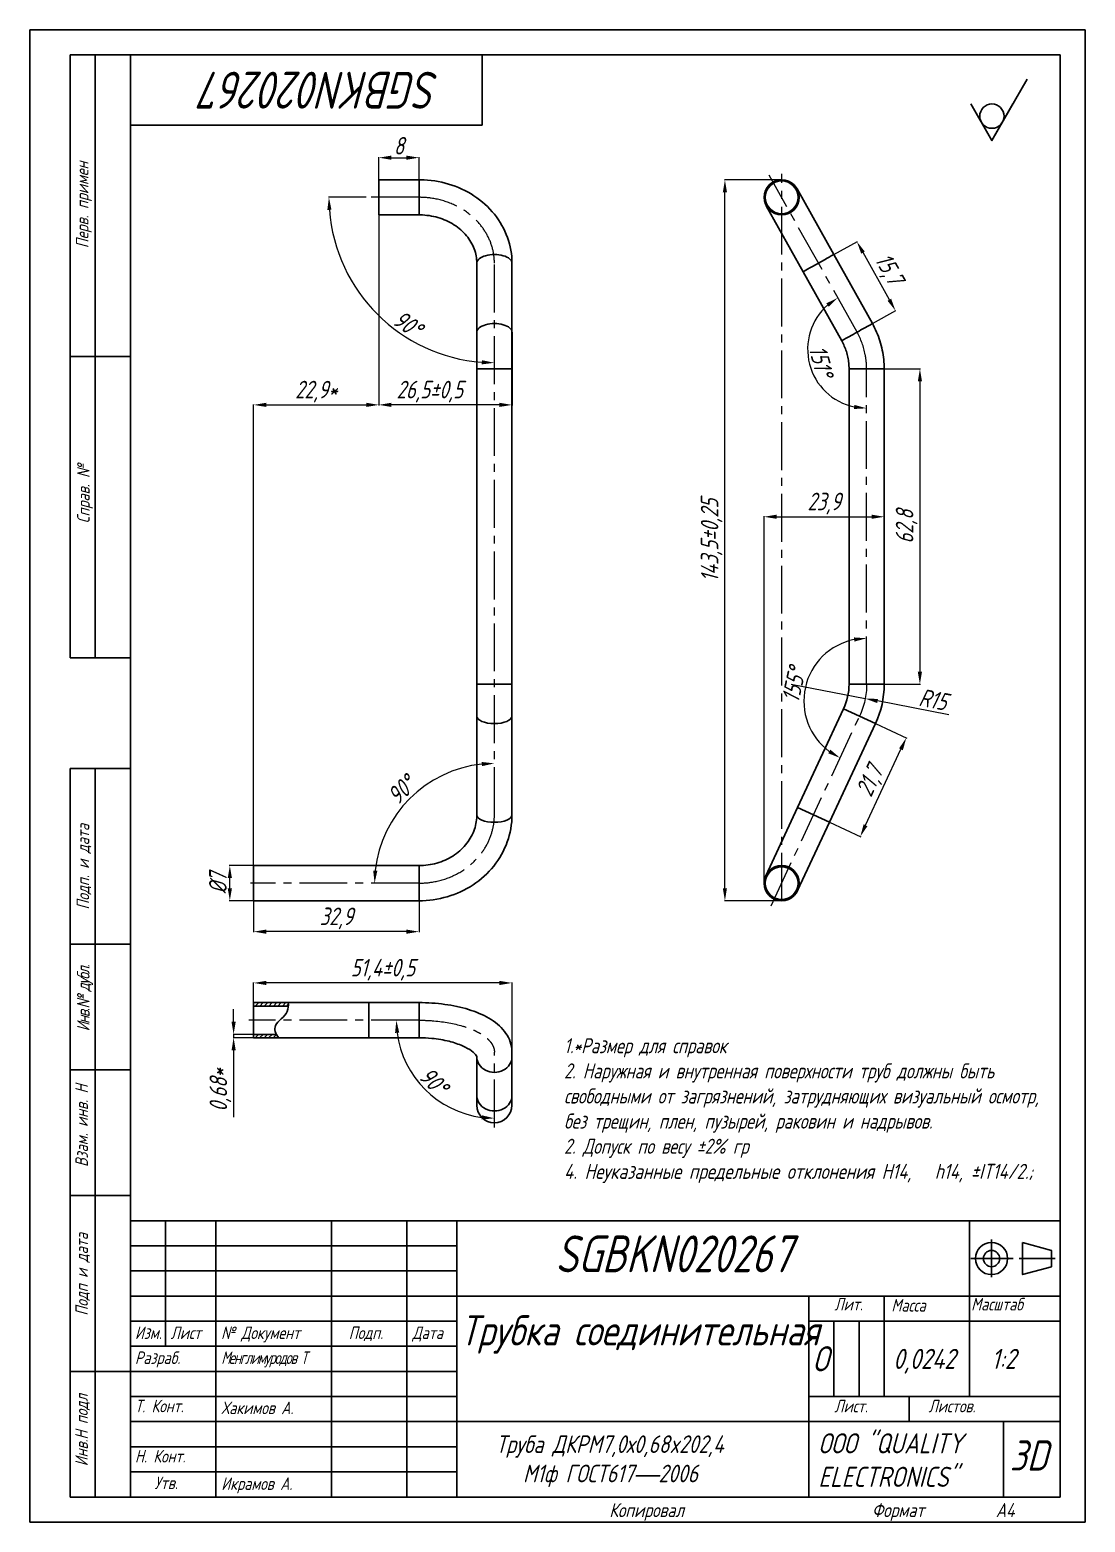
# Model space of a CAD drawing. Header units: millimetres. Extents: x 937859 to 970574, y 987894 to 996517.
# Drawn here: x 966679.4 to 966889.4, y 992335.5 to 992632.5 of the extents above; entities that cross this region are included whole.
import ezdxf

# ---------------------------------------------------------------- set-up
doc = ezdxf.new("R2010")
doc.units = ezdxf.units.MM
doc.header["$LTSCALE"] = 0.5
doc.linetypes.add('CENTER', pattern=[0.6, 0.375, -0.075, 0.075, -0.075])
doc.linetypes.add('CENTER2', pattern=[28.575, 19.05, -3.175, 3.175, -3.175])
for name, color, linetype, lineweight in [('0.25-STAMP', 7, 'Continuous', 25), ('0.3-STAMP', 7, 'Continuous', 30), ('MD_Visible', 7, 'Continuous', 25), ('MD_Visible Narrow', 7, 'Continuous', 25)]:
    doc.layers.add(name, color=color, linetype=linetype, lineweight=lineweight)
doc.layers.add('DIMENSION', color=1, linetype='Continuous')
doc.styles.add('A2', font='GOST_A.TTF', dxfattribs={"width": 0.955, "oblique": 15, "height": 12})
doc.styles.add('SSBKN010703MD', font='GOST_A.TTF', dxfattribs={"width": 0.955, "oblique": 15, "height": 12})
doc.styles.get("Standard").update_dxf_attribs({"font": 'GOST_A.TTF', "oblique": 15})
doc.dimstyles.new('A4x1', dxfattribs={"dimtxt": 3.5, "dimasz": 2.5, "dimexe": 0.1, "dimexo": 0, "dimtad": 1, "dimtxsty": 'SSBKN010703MD', "dimcen": 2.5, "dimadec": 0, "dimazin": 0, "dimtfac": 1, "dimtmove": 0, "dimatfit": 3, "dimfxl": 1, "dimlwd": 9, "dimlwe": 9, "dimarcsym": 0})

# ---------------------------------------------------------------- blocks, each defined once
blk = doc.blocks.new('*D256')
at = {"color": 0, "lineweight": 9, "transparency": 16777216}
for p, q in [((966748.81, 992599.17), (966748.81, 992607.16)), ((966751.31, 992607.06), (966754.31, 992607.06)), ((966756.81, 992599.17), (966756.81, 992607.16))]:
    blk.add_line(p, q, dxfattribs=at)
at = {"color": 0, "transparency": 16777216}
for points in [[(966751.31, 992607.47), (966751.31, 992606.64), (966748.81, 992607.06)], [(966754.31, 992607.47), (966754.31, 992606.64), (966756.81, 992607.06)]]:
    blk.add_solid(points, dxfattribs=at)
at = {"layer": 'Defpoints', "color": 0, "transparency": 16777216}
for p in [(966756.81, 992607.06), (966748.81, 992599.17), (966756.81, 992599.17)]:
    blk.add_point(p, dxfattribs=at)
at = {"color": 0, "transparency": 16777216, "insert": (966752.81, 992609.43), "char_height": 3.5, "attachment_point": 5, "style": 'SSBKN010703MD'}
blk.add_mtext('8', dxfattribs=at)
blk = doc.blocks.new('*D257')
at = {"color": 0, "lineweight": 9, "transparency": 16777216}
for p, q in [((966748.81, 992595.67), (966748.81, 992557.76)), ((966775.31, 992572.33), (966775.31, 992557.76)), ((966772.81, 992557.86), (966751.31, 992557.86))]:
    blk.add_line(p, q, dxfattribs=at)
at = {"color": 0, "transparency": 16777216}
for points in [[(966751.31, 992558.28), (966751.31, 992557.45), (966748.81, 992557.86)], [(966772.81, 992558.28), (966772.81, 992557.45), (966775.31, 992557.86)]]:
    blk.add_solid(points, dxfattribs=at)
at = {"layer": 'Defpoints', "color": 0, "transparency": 16777216}
for p in [(966748.81, 992595.67), (966775.31, 992572.33), (966748.81, 992557.86)]:
    blk.add_point(p, dxfattribs=at)
at = {"color": 0, "transparency": 16777216, "insert": (966758.95, 992560.5), "char_height": 3.5, "attachment_point": 5, "style": 'SSBKN010703MD'}
blk.add_mtext('26,5%%P0,5', dxfattribs=at)
blk = doc.blocks.new('*D258')
at = {"color": 0, "lineweight": 9, "transparency": 16777216}
for p, q in [((966839.35, 992587.78), (966844.03, 992590.4)), ((966850.4, 992578.79), (966845.16, 992588.17)), ((966847.03, 992574.04), (966851.71, 992576.66))]:
    blk.add_line(p, q, dxfattribs=at)
at = {"color": 0, "transparency": 16777216}
for points in [[(966845.52, 992588.37), (966844.79, 992587.97), (966843.94, 992590.35)], [(966850.76, 992578.99), (966850.04, 992578.59), (966851.62, 992576.61)]]:
    blk.add_solid(points, dxfattribs=at)
at = {"layer": 'Defpoints', "color": 0, "transparency": 16777216}
for p in [(966843.94, 992590.35), (966839.35, 992587.78), (966847.03, 992574.04)]:
    blk.add_point(p, dxfattribs=at)
at = {"color": 0, "transparency": 16777216, "insert": (966850.08, 992584.77), "char_height": 3.5, "attachment_point": 5, "rotation": 299.1998, "style": 'SSBKN010703MD'}
blk.add_mtext('15,7', dxfattribs=at)
blk = doc.blocks.new('*D259')
at = {"color": 0, "lineweight": 9, "transparency": 16777216}
for p, q in [((966849.38, 992565.02), (966856.58, 992565.02)), ((966856.48, 992562.52), (966856.48, 992504.75)), ((966849.38, 992502.25), (966856.58, 992502.25))]:
    blk.add_line(p, q, dxfattribs=at)
at = {"color": 0, "transparency": 16777216}
for points in [[(966856.06, 992562.52), (966856.9, 992562.52), (966856.48, 992565.02)], [(966856.06, 992504.75), (966856.9, 992504.75), (966856.48, 992502.25)]]:
    blk.add_solid(points, dxfattribs=at)
at = {"layer": 'Defpoints', "color": 0, "transparency": 16777216}
for p in [(966849.38, 992565.02), (966849.38, 992502.25), (966856.48, 992502.25)]:
    blk.add_point(p, dxfattribs=at)
at = {"color": 0, "transparency": 16777216, "insert": (966853.84, 992533.63), "char_height": 3.5, "attachment_point": 5, "rotation": 90, "style": 'SSBKN010703MD'}
blk.add_mtext('62,8', dxfattribs=at)
blk = doc.blocks.new('*D260')
at = {"color": 0, "lineweight": 9, "transparency": 16777216}
for p, q in [((966847.64, 992494.43), (966853.86, 992491.53)), ((966845.66, 992474.2), (966852.71, 992489.31)), ((966838.48, 992474.79), (966844.7, 992471.89))]:
    blk.add_line(p, q, dxfattribs=at)
at = {"color": 0, "transparency": 16777216}
for points in [[(966852.33, 992489.49), (966853.09, 992489.13), (966853.77, 992491.58)], [(966845.28, 992474.37), (966846.04, 992474.02), (966844.61, 992471.93)]]:
    blk.add_solid(points, dxfattribs=at)
at = {"layer": 'Defpoints', "color": 0, "transparency": 16777216}
for p in [(966847.64, 992494.43), (966853.77, 992491.58), (966838.48, 992474.79)]:
    blk.add_point(p, dxfattribs=at)
at = {"color": 0, "transparency": 16777216, "insert": (966846.79, 992482.87), "char_height": 3.5, "attachment_point": 5, "rotation": 65, "style": 'SSBKN010703MD'}
blk.add_mtext('21,7', dxfattribs=at)
blk = doc.blocks.new('*D261')
at = {"color": 0, "lineweight": 9, "ltscale": 0.5, "transparency": 16777216}
for p, q in [((966723.9, 992459.17), (966723.9, 992452.92)), ((966756.81, 992459.17), (966756.81, 992452.92)), ((966754.31, 992453.02), (966726.4, 992453.02))]:
    blk.add_line(p, q, dxfattribs=at)
at = {"color": 0, "ltscale": 0.5, "transparency": 16777216}
for points in [[(966726.4, 992453.43), (966726.4, 992452.6), (966723.9, 992453.02)], [(966754.31, 992453.43), (966754.31, 992452.6), (966756.81, 992453.02)]]:
    blk.add_solid(points, dxfattribs=at)
at = {"layer": 'Defpoints', "color": 0, "ltscale": 0.5, "transparency": 16777216}
for p in [(966723.9, 992459.17), (966756.81, 992459.17), (966723.9, 992453.02)]:
    blk.add_point(p, dxfattribs=at)
at = {"color": 0, "ltscale": 0.5, "transparency": 16777216, "insert": (966740.36, 992455.66), "char_height": 3.5, "attachment_point": 5, "style": 'SSBKN010703MD'}
blk.add_mtext('32,9', dxfattribs=at)
blk = doc.blocks.new('*D262')
at = {"color": 0, "lineweight": 9, "ltscale": 0.5, "transparency": 16777216}
blk.add_arc((966771.81, 992462.67), 23.83, 96.0125, 173.9875, dxfattribs=at)
at = {"color": 0, "ltscale": 0.5, "transparency": 16777216}
for points in [[(966769.29, 992486.79), (966769.33, 992485.96), (966771.81, 992486.51)], [(966748.52, 992465.15), (966747.69, 992465.19), (966747.97, 992462.67)]]:
    blk.add_solid(points, dxfattribs=at)
at = {"layer": 'Defpoints', "color": 0, "ltscale": 0.5, "transparency": 16777216}
for p in [(966771.81, 992586.08), (966771.81, 992476.27), (966751.17, 992474.59), (966723.3, 992462.67), (966756.81, 992462.67)]:
    blk.add_point(p, dxfattribs=at)
at = {"color": 0, "ltscale": 0.5, "transparency": 16777216, "insert": (966753.27, 992481.21), "char_height": 3.5, "attachment_point": 5, "rotation": 45, "style": 'SSBKN010703MD'}
blk.add_mtext('90°', dxfattribs=at)
blk = doc.blocks.new('*D263')
at = {"color": 0, "lineweight": 9, "ltscale": 0.5, "transparency": 16777216}
blk.add_line((966746.29, 992599.17), (966738.78, 992599.17), dxfattribs=at)
blk.add_arc((966771.81, 992599.17), 32.93, 184.3506, 265.6494, dxfattribs=at)
at = {"color": 0, "ltscale": 0.5, "transparency": 16777216}
for points in [[(966738.56, 992596.66), (966739.39, 992596.69), (966738.88, 992599.17)], [(966769.33, 992566.75), (966769.29, 992565.92), (966771.81, 992566.24)]]:
    blk.add_solid(points, dxfattribs=at)
at = {"layer": 'Defpoints', "color": 0, "ltscale": 0.5, "transparency": 16777216}
for p in [(966746.29, 992599.17), (966756.81, 992599.17), (966771.81, 992586.08), (966743.29, 992582.71), (966771.81, 992476.27)]:
    blk.add_point(p, dxfattribs=at)
at = {"color": 0, "ltscale": 0.5, "transparency": 16777216, "insert": (966754.52, 992573.98), "char_height": 3.5, "attachment_point": 5, "rotation": 325.5395, "style": 'SSBKN010703MD'}
blk.add_mtext('90°', dxfattribs=at)
blk = doc.blocks.new('*D264')
at = {"color": 0, "lineweight": 9, "ltscale": 0.5, "transparency": 16777216}
for p, q in [((966825.47, 992462.67), (966825.47, 992535.69)), ((966827.97, 992535.59), (966846.88, 992535.59)), ((966849.38, 992502.25), (966849.38, 992535.69))]:
    blk.add_line(p, q, dxfattribs=at)
at = {"color": 0, "ltscale": 0.5, "transparency": 16777216}
for points in [[(966827.97, 992536.01), (966827.97, 992535.18), (966825.47, 992535.59)], [(966846.88, 992536.01), (966846.88, 992535.18), (966849.38, 992535.59)]]:
    blk.add_solid(points, dxfattribs=at)
at = {"layer": 'Defpoints', "color": 0, "ltscale": 0.5, "transparency": 16777216}
for p in [(966849.38, 992535.59), (966849.38, 992502.25), (966825.47, 992462.67)]:
    blk.add_point(p, dxfattribs=at)
at = {"color": 0, "ltscale": 0.5, "transparency": 16777216, "insert": (966837.43, 992538.23), "char_height": 3.5, "attachment_point": 5, "style": 'SSBKN010703MD'}
blk.add_mtext('23,9', dxfattribs=at)
blk = doc.blocks.new('*D265')
at = {"color": 0, "lineweight": 9, "ltscale": 0.5, "transparency": 16777216}
blk.add_arc((966845.88, 992568.92), 11.74, 131.4241, 257.7757, dxfattribs=at)
at = {"color": 0, "ltscale": 0.5, "transparency": 16777216}
for points in [[(966837.87, 992578.07), (966838.35, 992577.39), (966840.15, 992579.17)], [(966843.44, 992557.86), (966843.35, 992557.04), (966845.88, 992557.18)]]:
    blk.add_solid(points, dxfattribs=at)
at = {"layer": 'Defpoints', "color": 0, "ltscale": 0.5, "transparency": 16777216}
for p in [(966826.5, 992603.61), (966834.34, 992571.07), (966843.97, 992572.33), (966845.88, 992565.02), (966845.88, 992502.25)]:
    blk.add_point(p, dxfattribs=at)
at = {"color": 0, "ltscale": 0.5, "transparency": 16777216, "insert": (966836.82, 992566.56), "char_height": 3.5, "attachment_point": 5, "rotation": 284.5999, "style": 'SSBKN010703MD'}
blk.add_mtext('151°', dxfattribs=at)
blk = doc.blocks.new('*D266')
at = {"color": 0, "lineweight": 9, "ltscale": 0.5, "transparency": 16777216}
blk.add_arc((966845.88, 992498.92), 12.49, 101.4864, 233.5136, dxfattribs=at)
at = {"color": 0, "ltscale": 0.5, "transparency": 16777216}
for points in [[(966843.35, 992511.58), (966843.43, 992510.75), (966845.88, 992511.41)], [(966838.66, 992489.24), (966838.24, 992488.52), (966840.6, 992487.6)]]:
    blk.add_solid(points, dxfattribs=at)
at = {"layer": 'Defpoints', "color": 0, "ltscale": 0.5, "transparency": 16777216}
for p in [(966845.88, 992565.02), (966836.08, 992506.67), (966845.88, 992502.25), (966844.47, 992495.91), (966826.86, 992458.13)]:
    blk.add_point(p, dxfattribs=at)
at = {"color": 0, "ltscale": 0.5, "transparency": 16777216, "insert": (966831.36, 992502.14), "char_height": 3.5, "attachment_point": 5, "rotation": 77.5, "style": 'SSBKN010703MD'}
blk.add_mtext('155°', dxfattribs=at)
blk = doc.blocks.new('*D267')
at = {"color": 0, "lineweight": 9, "ltscale": 0.5, "transparency": 16777216}
blk.add_arc((966771.81, 992435.4), 19.51, 187.3462, 262.6537, dxfattribs=at)
at = {"color": 0, "ltscale": 0.5, "transparency": 16777216}
for points in [[(966752.04, 992432.87), (966752.87, 992432.93), (966752.3, 992435.4)], [(966769.34, 992416.46), (966769.29, 992415.63), (966771.81, 992415.88)]]:
    blk.add_solid(points, dxfattribs=at)
at = {"layer": 'Defpoints', "color": 0, "ltscale": 0.5, "transparency": 16777216}
for p in [(966722.95, 992435.4), (966756.81, 992435.4), (966771.81, 992429.06), (966754.91, 992425.64), (966771.81, 992414.08)]:
    blk.add_point(p, dxfattribs=at)
at = {"color": 0, "ltscale": 0.5, "transparency": 16777216, "insert": (966759.69, 992423.28), "char_height": 3.5, "attachment_point": 5, "rotation": 315, "style": 'SSBKN010703MD'}
blk.add_mtext('90°', dxfattribs=at)
blk = doc.blocks.new('*D268')
at = {"color": 0, "lineweight": 9, "ltscale": 0.5, "transparency": 16777216}
for p, q in [((966748.81, 992599.17), (966748.81, 992557.76)), ((966723.9, 992466.17), (966723.9, 992557.96)), ((966726.4, 992557.86), (966746.31, 992557.86))]:
    blk.add_line(p, q, dxfattribs=at)
at = {"color": 0, "ltscale": 0.5, "transparency": 16777216}
for points in [[(966726.4, 992558.28), (966726.4, 992557.45), (966723.9, 992557.86)], [(966746.31, 992558.28), (966746.31, 992557.45), (966748.81, 992557.86)]]:
    blk.add_solid(points, dxfattribs=at)
at = {"layer": 'Defpoints', "color": 0, "ltscale": 0.5, "transparency": 16777216}
for p in [(966748.81, 992599.17), (966748.81, 992557.86), (966723.9, 992466.17)]:
    blk.add_point(p, dxfattribs=at)
at = {"color": 0, "ltscale": 0.5, "transparency": 16777216, "insert": (966736.36, 992560.5), "char_height": 3.5, "attachment_point": 5, "style": 'SSBKN010703MD'}
blk.add_mtext('22,9*', dxfattribs=at)
blk = doc.blocks.new('*D269')
at = {"color": 0, "lineweight": 9, "ltscale": 0.5, "transparency": 16777216}
for p, q in [((966723.9, 992438.9), (966723.9, 992442.92)), ((966772.81, 992442.82), (966726.4, 992442.82)), ((966775.31, 992424.24), (966775.31, 992442.92))]:
    blk.add_line(p, q, dxfattribs=at)
at = {"color": 0, "ltscale": 0.5, "transparency": 16777216}
for points in [[(966726.4, 992443.23), (966726.4, 992442.4), (966723.9, 992442.82)], [(966772.81, 992443.23), (966772.81, 992442.4), (966775.31, 992442.82)]]:
    blk.add_solid(points, dxfattribs=at)
at = {"layer": 'Defpoints', "color": 0, "ltscale": 0.5, "transparency": 16777216}
for p in [(966723.9, 992442.82), (966723.9, 992438.9), (966775.31, 992424.24)]:
    blk.add_point(p, dxfattribs=at)
at = {"color": 0, "ltscale": 0.5, "transparency": 16777216, "insert": (966749.61, 992445.45), "char_height": 3.5, "attachment_point": 5, "style": 'SSBKN010703MD'}
blk.add_mtext('51,4%%P0,5', dxfattribs=at)
blk = doc.blocks.new('*D270')
at = {"color": 0, "lineweight": 9, "ltscale": 0.5, "transparency": 16777216}
for p, q in [((966830.88, 992502.25), (966845.61, 992499.4)), ((966862.21, 992496.19), (966848.06, 992498.93))]:
    blk.add_line(p, q, dxfattribs=at)
at = {"color": 0, "ltscale": 0.5, "transparency": 16777216}
blk.add_solid([(966848.14, 992499.34), (966847.98, 992498.52), (966845.61, 992499.4)], dxfattribs=at)
at = {"layer": 'Defpoints', "color": 0, "ltscale": 0.5, "transparency": 16777216}
for p in [(966830.88, 992502.25), (966845.61, 992499.4)]:
    blk.add_point(p, dxfattribs=at)
at = {"color": 0, "ltscale": 0.5, "transparency": 16777216, "insert": (966859.12, 992499.21), "char_height": 3.5, "attachment_point": 5, "rotation": 349.0606, "style": 'SSBKN010703MD'}
blk.add_mtext('R15', dxfattribs=at)
blk = doc.blocks.new('*D271')
at = {"color": 0, "lineweight": 9, "ltscale": 0.5, "transparency": 16777216}
for p, q in [((966828.97, 992602.67), (966817.58, 992602.67)), ((966817.68, 992461.67), (966817.68, 992600.17)), ((966828.97, 992459.17), (966817.58, 992459.17))]:
    blk.add_line(p, q, dxfattribs=at)
at = {"color": 0, "ltscale": 0.5, "transparency": 16777216}
for points in [[(966817.26, 992600.17), (966818.09, 992600.17), (966817.68, 992602.67)], [(966817.26, 992461.67), (966818.09, 992461.67), (966817.68, 992459.17)]]:
    blk.add_solid(points, dxfattribs=at)
at = {"layer": 'Defpoints', "color": 0, "ltscale": 0.5, "transparency": 16777216}
for p in [(966817.68, 992602.67), (966828.97, 992602.67), (966828.97, 992459.17)]:
    blk.add_point(p, dxfattribs=at)
at = {"color": 0, "ltscale": 0.5, "transparency": 16777216, "insert": (966815.04, 992530.92), "char_height": 3.5, "width": 11.0627, "attachment_point": 5, "rotation": 90, "style": 'SSBKN010703MD'}
blk.add_mtext('143,5%%P0,25', dxfattribs=at)
blk = doc.blocks.new('*D272')
at = {"color": 0, "lineweight": 9, "ltscale": 0.5, "transparency": 16777216}
for p, q in [((966719.91, 992435.08), (966719.91, 992437.58)), ((966723.9, 992432.58), (966719.81, 992432.58)), ((966723.9, 992431.9), (966719.81, 992431.9)), ((966719.91, 992432.58), (966719.91, 992431.9)), ((966719.91, 992429.4), (966719.91, 992416.1))]:
    blk.add_line(p, q, dxfattribs=at)
at = {"color": 0, "ltscale": 0.5, "transparency": 16777216}
for points in [[(966719.5, 992435.08), (966720.33, 992435.08), (966719.91, 992432.58)], [(966719.5, 992429.4), (966720.33, 992429.4), (966719.91, 992431.9)]]:
    blk.add_solid(points, dxfattribs=at)
at = {"layer": 'Defpoints', "color": 0, "ltscale": 0.5, "transparency": 16777216}
for p in [(966719.91, 992431.9), (966723.9, 992432.58), (966723.9, 992431.9)]:
    blk.add_point(p, dxfattribs=at)
at = {"color": 0, "ltscale": 0.5, "transparency": 16777216, "insert": (966717.28, 992421.5), "char_height": 3.5, "attachment_point": 5, "rotation": 90, "style": 'SSBKN010703MD'}
blk.add_mtext('0,68*', dxfattribs=at)
blk = doc.blocks.new('*D273')
at = {"color": 0, "lineweight": 9, "ltscale": 0.5, "transparency": 16777216}
for p, q in [((966723.9, 992466.17), (966719.06, 992466.17)), ((966719.16, 992461.67), (966719.16, 992463.67)), ((966723.9, 992459.17), (966719.06, 992459.17))]:
    blk.add_line(p, q, dxfattribs=at)
at = {"color": 0, "ltscale": 0.5, "transparency": 16777216}
for points in [[(966718.74, 992463.67), (966719.58, 992463.67), (966719.16, 992466.17)], [(966718.74, 992461.67), (966719.58, 992461.67), (966719.16, 992459.17)]]:
    blk.add_solid(points, dxfattribs=at)
at = {"layer": 'Defpoints', "color": 0, "ltscale": 0.5, "transparency": 16777216}
for p in [(966719.16, 992466.17), (966723.9, 992466.17), (966723.9, 992459.17)]:
    blk.add_point(p, dxfattribs=at)
at = {"color": 0, "ltscale": 0.5, "transparency": 16777216, "insert": (966716.79, 992462.67), "char_height": 3.5, "attachment_point": 5, "rotation": 90, "style": 'SSBKN010703MD'}
blk.add_mtext('%%C7', dxfattribs=at)

msp = doc.modelspace()

# ---------------------------------------------------------------- hatches: boundary and pattern name
at = {"lineweight": 9, "ltscale": 0.5}
h = msp.add_hatch(dxfattribs=at)
h.set_pattern_fill('ANSI31', color=256, scale=0.2)
h.set_pattern_definition([(45, (964999.8074, 990456.96085), (-0.4490128, 0.4490128), [])])
edge = h.paths.add_edge_path()
edge.add_line((966723.902, 992438.896), (966723.902, 992438.216))
edge.add_line((966723.902, 992438.216), (966730.805, 992438.216))
edge.add_spline(control_points=[(966730.805, 992438.216), (966730.809, 992438.438), (966730.793, 992438.665), (966730.766, 992438.896)], knot_values=[1.0009145, 1.0009145, 1.0009145, 1.0009145, 1.6698624, 1.6698624, 1.6698624, 1.6698624], degree=3, periodic=0)
edge.add_line((966730.766, 992438.896), (966723.902, 992438.896))
edge = h.paths.add_edge_path()
edge.add_spline(control_points=[(966728.909, 992431.896), (966728.728, 992432.125), (966728.572, 992432.352), (966728.447, 992432.576)], knot_values=[8.6751604, 8.6751604, 8.6751604, 8.6751604, 9.4883827, 9.4883827, 9.4883827, 9.4883827], degree=3, periodic=0)
edge.add_line((966728.447, 992432.576), (966723.902, 992432.576))
edge.add_line((966723.902, 992432.576), (966723.902, 992431.896))
edge.add_line((966723.902, 992431.896), (966728.909, 992431.896))

# ---------------------------------------------------------------- linework, layer by layer
at = {"color": 0}
msp.add_line((966870.805, 992610.477), (966877.847, 992622.674), dxfattribs=at)
at = {"linetype": 'CENTER2', "lineweight": 9}
msp.add_line((966828.973, 992459.171), (966828.973, 992603.832), dxfattribs=at)
for p, q in [((966866.364, 992380.5), (966866.364, 992395.5)), ((966873.109, 992355.5), (966873.109, 992340.5))]:
    msp.add_line(p, q)
at = {"lineweight": 25}
for p, q in [((966870.736, 992391.772), (966870.736, 992384.228)), ((966866.642, 992387.963), (966875.017, 992387.963)), ((966876.254, 992387.963), (966883.393, 992387.963))]:
    msp.add_line(p, q, dxfattribs=at)
at = {"color": 0}
msp.add_lwpolyline([(966866.607, 992617.747), (966870.805, 992610.477), (966875.002, 992617.747)], dxfattribs=at)
at = {"lineweight": 25}
msp.add_lwpolyline([(966876.906, 992391.158), (966882.644, 992389.58), (966882.644, 992387.963), (966882.644, 992386.345), (966876.906, 992384.767), (966876.906, 992387.963)], close=True, dxfattribs=at)
at = {"color": 0}
msp.add_circle((966870.805, 992615.323), 2.423, dxfattribs=at)
at = {"lineweight": 25}
for radius in [3.196, 1.618]:
    msp.add_circle((966870.736, 992387.963), radius, dxfattribs=at)
at = {"lineweight": 30, "ltscale": 0.5}
msp.add_open_spline([(966730.766, 992438.896), (966730.838, 992438.279), (966730.811, 992436.466), (966727.499, 992434.565), (966728.236, 992432.749), (966728.909, 992431.896)], degree=3, knots=[1.0009145, 1.0009145, 1.0009145, 1.0009145, 2.7917911, 6.4611758, 9.4883827, 9.4883827, 9.4883827, 9.4883827], dxfattribs=at)
at = {"layer": '0.25-STAMP', "color": 0}
for p, q in [((966699.364, 992390.5), (966764.364, 992390.5)), ((966699.364, 992385.5), (966764.364, 992385.5)), ((966699.364, 992380.5), (966764.364, 992380.5)), ((966839.364, 992360.5), (966839.364, 992375.5)), ((966844.364, 992360.5), (966844.364, 992375.5)), ((966699.364, 992365.5), (966764.364, 992365.5)), ((966699.364, 992360.5), (966764.364, 992360.5)), ((966699.364, 992355.5), (966764.364, 992355.5)), ((966699.364, 992350.5), (966764.364, 992350.5)), ((966699.364, 992345.5), (966764.364, 992345.5))]:
    msp.add_line(p, q, dxfattribs=at)
at = {"layer": '0.25-STAMP'}
msp.add_lwpolyline([(966679.364, 992335.5), (966889.364, 992335.5), (966889.364, 992632.5), (966679.364, 992632.5), (966679.364, 992335.5)], dxfattribs=at)
at = {"layer": '0.3-STAMP', "color": 0}
for p, q in [((966687.364, 992507.5), (966687.364, 992627.5)), ((966687.364, 992627.5), (966699.364, 992627.5)), ((966692.364, 992507.5), (966692.364, 992627.5)), ((966699.364, 992627.5), (966699.364, 992507.5)), ((966687.364, 992567.5), (966699.364, 992567.5)), ((966687.364, 992507.5), (966699.364, 992507.5)), ((966687.364, 992340.5), (966687.364, 992485.5)), ((966699.364, 992485.5), (966687.364, 992485.5)), ((966692.364, 992340.5), (966692.364, 992485.5)), ((966699.364, 992485.5), (966699.364, 992340.5)), ((966699.364, 992450.5), (966687.364, 992450.5)), ((966699.364, 992425.5), (966687.364, 992425.5)), ((966699.364, 992400.5), (966687.364, 992400.5)), ((966699.364, 992395.5), (966884.364, 992395.5)), ((966699.364, 992340.5), (966699.364, 992395.5)), ((966706.364, 992370.5), (966706.364, 992395.5)), ((966716.364, 992340.5), (966716.364, 992395.5)), ((966739.364, 992340.5), (966739.364, 992395.5)), ((966754.364, 992340.5), (966754.364, 992395.5)), ((966764.364, 992340.5), (966764.364, 992395.5)), ((966884.364, 992340.5), (966884.364, 992395.5)), ((966764.364, 992380.5), (966884.364, 992380.5)), ((966834.364, 992340.5), (966834.364, 992380.5)), ((966849.364, 992360.5), (966849.364, 992380.5)), ((966866.364, 992360.5), (966866.364, 992380.5)), ((966699.364, 992375.5), (966764.364, 992375.5)), ((966834.364, 992375.5), (966884.364, 992375.5)), ((966699.364, 992370.5), (966764.364, 992370.5)), ((966699.364, 992365.5), (966687.364, 992365.5)), ((966834.364, 992360.5), (966884.364, 992360.5)), ((966854.364, 992355.5), (966854.364, 992360.5)), ((966764.364, 992355.5), (966884.364, 992355.5)), ((966699.364, 992340.5), (966687.364, 992340.5)), ((966699.364, 992340.5), (966884.364, 992340.5))]:
    msp.add_line(p, q, dxfattribs=at)
at = {"layer": '0.3-STAMP'}
for p, q in [((966769.364, 992627.5), (966699.364, 992627.5)), ((966769.364, 992613.5), (966769.364, 992627.5)), ((966699.364, 992613.5), (966769.364, 992613.5))]:
    msp.add_line(p, q, dxfattribs=at)
msp.add_lwpolyline([(966699.364, 992340.5), (966884.364, 992340.5), (966884.364, 992627.5), (966699.364, 992627.5), (966699.364, 992340.5)], dxfattribs=at)
at = {"layer": 'MD_Visible', "extrusion": (0, 1, 0)}
for p, q in [((966748.809, 992602.671), (966748.809, 992595.671)), ((966756.809, 992602.671), (966748.809, 992602.671)), ((966839.346, 992587.785), (966832.028, 992600.879)), ((966756.809, 992595.671), (966748.809, 992595.671)), ((966825.918, 992597.464), (966833.236, 992584.37)), ((966768.309, 992572.334), (966768.309, 992586.077)), ((966775.309, 992572.334), (966775.309, 992586.077)), ((966847.027, 992574.042), (966839.346, 992587.785)), ((966840.917, 992570.627), (966833.236, 992584.37)), ((966768.309, 992502.249), (966768.309, 992565.016)), ((966775.309, 992502.249), (966775.309, 992565.016)), ((966842.378, 992502.249), (966842.378, 992565.016)), ((966849.378, 992502.249), (966849.378, 992565.016)), ((966768.309, 992502.249), (966768.309, 992495.91)), ((966775.309, 992495.91), (966775.309, 992502.249)), ((966832.14, 992477.745), (966841.301, 992497.389)), ((966768.309, 992476.266), (966768.309, 992495.91)), ((966775.309, 992476.266), (966775.309, 992495.91)), ((966838.485, 992474.787), (966847.645, 992494.431)), ((966832.14, 992477.745), (966825.801, 992464.15)), ((966832.145, 992461.192), (966838.485, 992474.787)), ((966723.902, 992459.171), (966723.902, 992466.171)), ((966756.809, 992466.171), (966723.902, 992466.171)), ((966756.809, 992459.171), (966723.902, 992459.171))]:
    msp.add_line(p, q, dxfattribs=at)
at = {"layer": 'MD_Visible', "linetype": 'CENTER2', "lineweight": 9, "extrusion": (0, 1, 0)}
for p, q in [((966843.972, 992572.334), (966826.495, 992603.605)), ((966756.809, 992599.171), (966746.292, 992599.171)), ((966771.809, 992476.266), (966771.809, 992586.077)), ((966845.878, 992502.249), (966845.878, 992565.016)), ((966826.856, 992458.131), (966844.473, 992495.91)), ((966756.809, 992462.671), (966723.3, 992462.671))]:
    msp.add_line(p, q, dxfattribs=at)
at = {"layer": 'MD_Visible'}
for p, q in [((966723.902, 992431.896), (966723.902, 992438.896)), ((966746.809, 992438.896), (966723.902, 992438.896)), ((966730.805, 992438.216), (966723.902, 992438.216)), ((966746.809, 992438.896), (966746.809, 992431.896)), ((966756.809, 992438.896), (966746.809, 992438.896)), ((966728.447, 992432.576), (966723.902, 992432.576)), ((966746.809, 992431.896), (966723.902, 992431.896)), ((966756.809, 992431.896), (966746.809, 992431.896)), ((966775.309, 992429.056), (966775.309, 992428.093)), ((966768.309, 992428.079), (966768.309, 992419.896)), ((966768.309, 992420.397), (966768.309, 992428.078)), ((966775.309, 992420.397), (966775.309, 992428.078)), ((966768.309, 992420.397), (966768.309, 992418.491)), ((966775.309, 992418.491), (966775.309, 992420.397))]:
    msp.add_line(p, q, dxfattribs=at)
at = {"layer": 'MD_Visible', "linetype": 'CENTER2', "lineweight": 9}
for p, q in [((966756.809, 992435.396), (966722.948, 992435.396)), ((966771.809, 992414.077), (966771.809, 992429.056))]:
    msp.add_line(p, q, dxfattribs=at)
at = {"layer": 'MD_Visible'}
for radius in [3.5, 3.26]:
    msp.add_circle((966828.973, 992599.171), radius, dxfattribs=at)
at = {"layer": 'MD_Visible', "extrusion": (3.01754e-16, -5.3868e-42, -1)}
for radius in [3.5, 3.26]:
    msp.add_circle((-966828.973, 992462.671), radius, dxfattribs=at)
at = {"layer": 'MD_Visible'}
for centre, radius, start, end in [((966830.878, 992502.249), 11.5, 335, 0), ((966771.809, 992418.491), 3.5, 179.99991, 359.99991)]:
    msp.add_arc(centre, radius, start, end, dxfattribs=at)
at = {"layer": 'MD_Visible', "linetype": 'CENTER2', "lineweight": 9, "extrusion": (3.01754e-16, -5.38568e-42, -1)}
msp.add_arc((-966830.878, 992502.249), 15, 180, 205, dxfattribs=at)
at = {"layer": 'MD_Visible', "extrusion": (3.01754e-16, -5.38568e-42, -1)}
msp.add_arc((-966830.878, 992502.249), 18.5, 180, 205, dxfattribs=at)
at = {"layer": 'MD_Visible', "extrusion": (1.22465e-16, 0, -1)}
msp.add_ellipse((966768.309, 992565.016), major_axis=(0, 15), ratio=0.0000016, start_param=-1.5707963, end_param=-1.0611637, dxfattribs=at)
at = {"layer": 'MD_Visible'}
msp.add_ellipse((966775.309, 992565.016), major_axis=(0, 15), ratio=0.0000016, start_param=1.0611632, end_param=1.5707963, dxfattribs=at)
for points, knots in [([(966775.309, 992586.077), (966775.309, 992587.81), (966775.004, 992589.541), (966773.82, 992592.837), (966772.934, 992594.399), (966770.676, 992597.209), (966769.294, 992598.451), (966766.198, 992600.484), (966764.484, 992601.275), (966760.884, 992602.354), (966758.998, 992602.642), (966757.008, 992602.671), (966756.908, 992602.671), (966756.809, 992602.671)], [6.2831845, 6.2831845, 6.2831845, 6.2831845, 6.5870144, 6.5870144, 6.8949407, 6.8949407, 7.2091001, 7.2091001, 7.5232595, 7.5232595, 7.8374189, 7.8374189, 7.8539816, 7.8539816, 7.8539816, 7.8539816]), ([(966768.309, 992586.077), (966768.309, 992587.029), (966768.138, 992587.981), (966767.451, 992589.825), (966766.935, 992590.717), (966765.573, 992592.353), (966764.727, 992593.096), (966762.795, 992594.321), (966761.714, 992594.808), (966759.434, 992595.469), (966758.238, 992595.649), (966756.961, 992595.671), (966756.885, 992595.671), (966756.809, 992595.671)], [6.2831845, 6.2831845, 6.2831845, 6.2831845, 6.597344, 6.597344, 6.9115034, 6.9115034, 7.2256628, 7.2256628, 7.5332327, 7.5332327, 7.8348747, 7.8348747, 7.8539816, 7.8539816, 7.8539816, 7.8539816]), ([(966849.378, 992565.016), (966849.378, 992565.645), (966849.346, 992566.274), (966849.218, 992567.524), (966849.122, 992568.146), (966848.868, 992569.377), (966848.709, 992569.986), (966848.331, 992571.185), (966848.111, 992571.775), (966847.612, 992572.929), (966847.334, 992573.493), (966847.027, 992574.042)], [4.71238898, 4.71238898, 4.71238898, 4.71238898, 4.81431555, 4.81431555, 4.91624211, 4.91624211, 5.01816868, 5.01816868, 5.12009525, 5.12009525, 5.22202182, 5.22202182, 5.22202182, 5.22202182]), ([(966842.378, 992565.016), (966842.378, 992565.407), (966842.358, 992565.798), (966842.279, 992566.575), (966842.219, 992566.962), (966842.061, 992567.727), (966841.962, 992568.106), (966841.727, 992568.851), (966841.59, 992569.218), (966841.28, 992569.935), (966841.107, 992570.286), (966840.917, 992570.627)], [4.71238898, 4.71238898, 4.71238898, 4.71238898, 4.81431555, 4.81431555, 4.91624211, 4.91624211, 5.01816868, 5.01816868, 5.12009525, 5.12009525, 5.22202182, 5.22202182, 5.22202182, 5.22202182]), ([(966756.809, 992459.171), (966758.712, 992459.171), (966760.614, 992459.444), (966764.251, 992460.515), (966765.984, 992461.313), (966769.117, 992463.376), (966770.516, 992464.641), (966772.833, 992467.531), (966773.75, 992469.157), (966774.983, 992472.595), (966775.303, 992474.406), (966775.309, 992476.234), (966775.309, 992476.25), (966775.309, 992476.266)], [4.712389, 4.712389, 4.712389, 4.712389, 5.0265482, 5.0265482, 5.3407075, 5.3407075, 5.6548668, 5.6548668, 5.969026, 5.969026, 6.2804137, 6.2804137, 6.2831853, 6.2831853, 6.2831853, 6.2831853]), ([(966756.809, 992466.171), (966758.007, 992466.171), (966759.205, 992466.338), (966761.482, 992466.985), (966762.56, 992467.467), (966764.502, 992468.696), (966765.362, 992469.446), (966766.775, 992471.13), (966767.326, 992472.063), (966768.079, 992474.014), (966768.281, 992475.031), (966768.308, 992476.122), (966768.309, 992476.194), (966768.309, 992476.266)], [4.712389, 4.712389, 4.712389, 4.712389, 5.0163051, 5.0163051, 5.3217696, 5.3217696, 5.632646, 5.632646, 5.9468052, 5.9468052, 6.2609645, 6.2609645, 6.2831853, 6.2831853, 6.2831853, 6.2831853]), ([(966756.809, 992438.896), (966758.534, 992438.896), (966760.26, 992438.781), (966763.58, 992438.325), (966765.175, 992437.985), (966768.13, 992437.077), (966769.491, 992436.514), (966771.917, 992435.103), (966772.996, 992434.258), (966774.584, 992432.193), (966775.142, 992430.998), (966775.298, 992429.479), (966775.309, 992429.268), (966775.309, 992429.056)], [4.7123899, 4.7123899, 4.7123899, 4.7123899, 5.0265482, 5.0265482, 5.3407075, 5.3407075, 5.6548668, 5.6548668, 5.969026, 5.969026, 6.2398151, 6.2398151, 6.2831853, 6.2831853, 6.2831853, 6.2831853]), ([(966768.309, 992428.078), (966768.309, 992428.093), (966768.328, 992428.149), (966768.019, 992428.613), (966767.726, 992428.941), (966766.804, 992429.622), (966766.209, 992429.969), (966764.717, 992430.632), (966763.803, 992430.944), (966761.729, 992431.463), (966760.557, 992431.662), (966758.511, 992431.856), (966757.66, 992431.896), (966756.809, 992431.896)], [6.2831845, 6.2831845, 6.2831845, 6.2831845, 6.597344, 6.597344, 6.8667323, 6.8667323, 7.1152831, 7.1152831, 7.3808528, 7.3808528, 7.6619279, 7.6619279, 7.8539816, 7.8539816, 7.8539816, 7.8539816])]:
    msp.add_open_spline(points, degree=3, knots=knots, dxfattribs=at)
at = {"layer": 'MD_Visible', "linetype": 'CENTER2', "lineweight": 9}
for points, knots in [([(966771.809, 992586.077), (966771.809, 992586.908), (966771.716, 992587.744), (966771.325, 992589.515), (966770.995, 992590.44), (966770.105, 992592.214), (966769.548, 992593.058), (966768.236, 992594.614), (966767.478, 992595.331), (966765.598, 992596.757), (966764.428, 992597.42), (966761.924, 992598.445), (966760.592, 992598.805), (966758.428, 992599.114), (966757.618, 992599.171), (966756.809, 992599.171)], [6.2831845, 6.2831845, 6.2831845, 6.2831845, 6.4741731, 6.4741731, 6.6957962, 6.6957962, 6.9174193, 6.9174193, 7.1390424, 7.1390424, 7.4155316, 7.4155316, 7.6920209, 7.6920209, 7.8539816, 7.8539816, 7.8539816, 7.8539816]), ([(966845.878, 992565.016), (966845.878, 992565.966), (966845.788, 992566.916), (966845.307, 992569.418), (966844.752, 992570.939), (966843.972, 992572.334)], [4.71238898, 4.71238898, 4.71238898, 4.71238898, 4.90229513, 4.90229513, 5.22202182, 5.22202182, 5.22202182, 5.22202182]), ([(966756.809, 992462.671), (966757.775, 992462.671), (966758.743, 992462.757), (966761.038, 992463.164), (966762.345, 992463.57), (966764.793, 992464.691), (966765.929, 992465.402), (966767.734, 992466.901), (966768.449, 992467.637), (966769.686, 992469.227), (966770.212, 992470.086), (966771.038, 992471.861), (966771.343, 992472.773), (966771.689, 992474.414), (966771.777, 992475.132), (966771.806, 992475.988), (966771.809, 992476.127), (966771.809, 992476.266)], [4.712389, 4.712389, 4.712389, 4.712389, 4.9058237, 4.9058237, 5.1799334, 5.1799334, 5.4540431, 5.4540431, 5.6690724, 5.6690724, 5.8841017, 5.8841017, 6.093906, 6.093906, 6.2524686, 6.2524686, 6.2831853, 6.2831853, 6.2831853, 6.2831853]), ([(966756.809, 992435.396), (966757.808, 992435.396), (966758.807, 992435.353), (966761.824, 992435.095), (966763.772, 992434.74), (966766.151, 992434.029), (966766.793, 992433.801), (966767.79, 992433.382), (966768.175, 992433.201), (966768.926, 992432.802), (966769.295, 992432.58), (966769.898, 992432.164), (966770.145, 992431.971), (966770.616, 992431.55), (966770.833, 992431.321), (966771.094, 992430.991), (966771.152, 992430.913), (966771.265, 992430.748), (966771.319, 992430.663), (966771.468, 992430.405), (966771.553, 992430.228), (966771.748, 992429.714), (966771.809, 992429.391), (966771.809, 992429.056)], [4.7123899, 4.7123899, 4.7123899, 4.7123899, 4.9122835, 4.9122835, 5.3279604, 5.3279604, 5.494689, 5.494689, 5.6100269, 5.6100269, 5.7354504, 5.7354504, 5.8411723, 5.8411723, 5.9592261, 5.9592261, 6.0004603, 6.0004603, 6.0416945, 6.0416945, 6.1241629, 6.1241629, 6.2831853, 6.2831853, 6.2831853, 6.2831853])]:
    msp.add_open_spline(points, degree=3, knots=knots, dxfattribs=at)
at = {"layer": 'MD_Visible'}
msp.add_open_spline([(966756.809, 992431.896), (966756.809, 992431.896), (966756.809, 992431.896), (966756.809, 992431.896)], degree=3, dxfattribs=at)
at = {"layer": 'MD_Visible Narrow', "extrusion": (0, 1, 0)}
for p, q in [((966756.809, 992602.671), (966756.809, 992595.671)), ((966775.309, 992565.016), (966768.309, 992565.016)), ((966849.378, 992565.016), (966842.378, 992565.016)), ((966775.309, 992502.249), (966768.309, 992502.249)), ((966849.378, 992502.249), (966842.378, 992502.249)), ((966847.645, 992494.431), (966841.301, 992497.389)), ((966838.485, 992474.787), (966832.14, 992477.745)), ((966756.809, 992459.171), (966756.809, 992466.171))]:
    msp.add_line(p, q, dxfattribs=at)
at = {"layer": 'MD_Visible Narrow'}
msp.add_line((966756.809, 992438.896), (966756.809, 992431.896), dxfattribs=at)
at = {"layer": 'MD_Visible Narrow', "extrusion": (1.22465e-16, 4.70198e-38, -1)}
msp.add_ellipse((966771.809, 992586.077), major_axis=(-3.5, 0), ratio=0.4878568, start_param=0, end_param=3.1415927, dxfattribs=at)
at = {"layer": 'MD_Visible Narrow', "extrusion": (3.01754e-16, 1.22273e-29, -1)}
msp.add_ellipse((966836.291, 992586.077), major_axis=(3.055, 1.707), ratio=0.0000008, start_param=3.1415928, end_param=6.2831854, dxfattribs=at)
at = {"layer": 'MD_Visible Narrow', "extrusion": (1.22465e-16, 2.58609e-37, -1)}
msp.add_ellipse((966771.809, 992572.334), major_axis=(-3.5, 0), ratio=0.4878568, start_param=0, end_param=3.1415927, dxfattribs=at)
at = {"layer": 'MD_Visible Narrow', "extrusion": (3.01754e-16, 7.55088e-29, -1)}
msp.add_ellipse((966843.972, 992572.334), major_axis=(3.055, 1.707), ratio=0.0000008, start_param=3.1415928, end_param=6.2831855, dxfattribs=at)
at = {"layer": 'MD_Visible Narrow'}
for centre, major_axis, ratio, start_param, end_param in [((966771.809, 992495.91), (3.5, 0), 0.4226183, 3.1415927, 6.2831853), ((966771.809, 992476.266), (3.5, 0), 0.4226183, 3.1415927, 6.2831853), ((966771.809, 992428.078), (-3.5, 0), 0.8729237, 0, 3.1415927), ((966771.809, 992420.397), (-3.5, 0), 0.8729237, 0, 3.1415927)]:
    msp.add_ellipse(centre, major_axis=major_axis, ratio=ratio, start_param=start_param, end_param=end_param, dxfattribs=at)

# ---------------------------------------------------------------- texts
at = {"insert": (966760.972, 992616.829), "char_height": 8, "width": 58.0702, "attachment_point": 1, "rotation": 180, "style": 'A2'}
msp.add_mtext('{\\H0.91667x;SGBKN020267}', dxfattribs=at)
at = {"insert": (966785.674, 992431.817), "char_height": 3, "width": 99.83875, "attachment_point": 1, "style": 'A2'}
msp.add_mtext('1.*Размер для справок\\P2. Наружная и внутренная поверхности труб должны быть свободными от загрязнений, затрудняющих визуальный осмотр, без трещин, плен, пузырей, раковин и надрывов.\\P2. Допуск по весу ±2% гр\\P{\\W1;\\C0;4. Неуказанные предельные отклонения H14,   h14, ±IT14/2.;}', dxfattribs=at)
at = {"char_height": 2.5, "attachment_point": 1, "rotation": 90}
for s, width, insert in [('Взам. инв. Н', 23.14272, (966688.421, 992406.192)), ('Подп и дата', 23.14272, (966688.421, 992376.587)), ('Инв.Н подл', 20.82714, (966688.404, 992346.62))]:
    msp.add_mtext_dynamic_manual_height_columns(s, width=width, gutter_width=12.5, heights=[0], dxfattribs=dict(at, insert=insert))
at = {"ltscale": 0.5, "insert": (966783.933, 992392.563), "char_height": 8, "width": 82.33636, "attachment_point": 1, "style": 'A2'}
msp.add_mtext('{\\H0.91667x;SGBKN020267}', dxfattribs=at)
at = {"lineweight": 25, "attachment_point": 1}
for s, width, insert, char_height in [('Лит.', 12.39236, (966839.456, 992380.128), 2.5), ('Масса', 25.87719, (966850.796, 992379.909), 2.5), ('Масштаб', 12.39236, (966866.673, 992380.128), 2.5), ('Изм.', 4.19506, (966700.277, 992374.442), 2.5), ('Лист', 4.19506, (966707.369, 992374.442), 2.5), ('№ Документ', 37.18745, (966717.426, 992374.442), 2.5), ('Подп.', 4.19506, (966742.826, 992374.442), 2.5), ('Дата', 4.19506, (966755.494, 992374.442), 2.5), ('Разраб.', 4.19506, (966700.277, 992369.476), 2.5), ('{\\Q15;\\W0.9;\\T0.85;Менглимуродов Т}', 110.47366, (966717.46, 992369.476), 2.5), ('O', 4.40175, (966834.968, 992370.519), 5), ('0,0242', 12.39236, (966851.159, 992369.997), 4), ('1:2', 12.39236, (966870.703, 992369.997), 4), ('Т. Конт.', 94.43427, (966700.277, 992359.868), 2.5), ('Хакимов А.', 64.98348, (966717.46, 992359.495), 2.5), ('Лист.', 12.39236, (966839.456, 992359.854), 2.5), ('Листов.', 12.39236, (966858.191, 992359.854), 2.5), ('ООО "QUALITY\\PELECTRONICS"', 159.71271, (966836.272, 992353.189), 4), ('3D', 12.39236, (966874.347, 992351.774), 6), ('Н. Конт.', 90.98869, (966700.277, 992349.867), 2.5), ('Утв.', 10.89426, (966704.156, 992344.567), 2.5), ('Икрамов А.', 77.55986, (966717.46, 992344.415), 2.5)]:
    msp.add_mtext_dynamic_manual_height_columns(s, width=width, gutter_width=19.446, heights=[0], dxfattribs=dict(at, insert=insert, char_height=char_height))
at = {"attachment_point": 1}
for s, heights, insert, char_height in [('\\pxqc;Трубка соединительная', [0], (966764.661, 992376.668), 6), ('\\pxqc;Копировал', [4.979], (966766.009, 992339.298), 2.8), ('\\pxqc;Формат', [4.979], (966816.056, 992339.298), 2.8), ('\\pxqc;A4', [4.979], (966837.37, 992339.298), 2.8)]:
    msp.add_mtext_dynamic_manual_height_columns(s, width=72.16431, gutter_width=0.554, heights=heights, dxfattribs=dict(at, insert=insert, char_height=char_height))
at = {"insert": (966772.126, 992352.77), "char_height": 3.5, "width": 67.19986, "attachment_point": 1}
msp.add_mtext('Труба ДКРМ7,0х0,68x202,4\\P   M1ф ГОСТ617{\\fArial|b0|i0|c204|p34;—}2006 ', dxfattribs=at)
at = {"layer": 'DIMENSION', "color": 250, "linetype": 'CENTER', "ltscale": 0.25, "char_height": 2.5, "attachment_point": 1, "rotation": 90}
for s, width, insert in [('{\\C0;Перв. примен}', 26.48367, (966688.534, 992589.04)), ('\\pt2.5;{\\C0;Справ. №}', 19.4592, (966688.769, 992534.289)), ('{\\C0;Подп. и дата}', 33, (966688.677, 992457.411)), ('{\\T0.85;\\C0;Инв.№ дубл.}', 24, (966688.749, 992433.186))]:
    msp.add_mtext_dynamic_manual_height_columns(s, width=width, gutter_width=60, heights=[0], dxfattribs=dict(at, insert=insert))

# ---------------------------------------------------------------- dimensions: what is measured, and where the dimension line sits
dim = msp.add_linear_dim(base=(966756.809, 992607.055), p1=(966748.809, 992599.171), p2=(966756.809, 992599.171), dimstyle='A4x1')
dim.commit()
dim.dimension.update_dxf_attribs({"geometry": '*D256', "text_midpoint": (966752.809, 992609.432)})
at = {"ltscale": 0.5}
for base, p1, p2, angle, text, picture, middle in [((966817.677, 992602.671), (966828.973, 992459.171), (966828.973, 992602.671), 90, '<>%%P0,25', '*D271', (966815.038, 992530.921)), ((966719.161, 992466.171), (966723.902, 992459.171), (966723.902, 992466.171), 270, '%%C<>', '*D273', (966716.785, 992462.671)), ((966719.915, 992431.896), (966723.902, 992432.576), (966723.902, 992431.896), 270, '<>*', '*D272', (966717.276, 992421.496))]:
    dim = msp.add_linear_dim(base=base, p1=p1, p2=p2, angle=angle, text=text, dimstyle='A4x1', dxfattribs=at)
    dim.commit()
    dim.dimension.update_dxf_attribs({"geometry": picture, "text_midpoint": middle})
for base, line1, line2, picture, middle in [((966834.336, 992571.07), ((966843.972, 992572.334), (966826.495, 992603.605)), ((966845.878, 992502.249), (966845.878, 992565.016)), '*D265', (966836.817, 992566.563)), ((966751.167, 992474.589), ((966771.809, 992476.266), (966771.809, 992586.077)), ((966756.809, 992462.671), (966723.3, 992462.671)), '*D262', (966753.275, 992481.205)), ((966836.08, 992506.671), ((966845.878, 992502.249), (966845.878, 992565.016)), ((966826.856, 992458.131), (966844.473, 992495.91)), '*D266', (966831.363, 992502.142)), ((966754.911, 992425.64), ((966771.809, 992414.077), (966771.809, 992429.056)), ((966756.809, 992435.396), (966722.948, 992435.396)), '*D267', (966759.692, 992423.279))]:
    dim = msp.add_angular_dim_2l(base=base, line1=line1, line2=line2, dimstyle='A4x1', dxfattribs=at)
    dim.commit()
    dim.dimension.update_dxf_attribs({"geometry": picture, "text_midpoint": middle})
for base, p1, p2, text, picture, middle in [((966748.809, 992557.862), (966723.902, 992466.171), (966748.809, 992599.171), '22,9*', '*D268', (966736.355, 992560.501)), ((966723.902, 992453.018), (966756.809, 992459.171), (966723.902, 992459.171), '32,9', '*D261', (966740.355, 992455.657)), ((966723.902, 992442.815), (966775.309, 992424.238), (966723.902, 992438.896), '51,4%%P0,5', '*D269', (966749.605, 992445.454))]:
    dim = msp.add_linear_dim(base=base, p1=p1, p2=p2, text=text, dimstyle='A4x1', dxfattribs=at)
    dim.commit()
    dim.dimension.update_dxf_attribs({"geometry": picture, "text_midpoint": middle})
dim = msp.add_angular_dim_2l(base=(966743.289, 992582.705), line1=((966756.809, 992599.171), (966746.292, 992599.171)), line2=((966771.809, 992476.266), (966771.809, 992586.077)), dimstyle='A4x1', dxfattribs=at)
dim.commit()
dim.dimension.update_dxf_attribs({"geometry": '*D263', "text_midpoint": (966753.175, 992572.019), "dimtype": 162})
dim = msp.add_linear_dim(base=(966748.809, 992557.862), p1=(966775.309, 992572.334), p2=(966748.809, 992595.671), text='<>%%P0,5', dimstyle='A4x1')
dim.commit()
dim.dimension.update_dxf_attribs({"geometry": '*D257', "text_midpoint": (966758.947, 992557.862), "dimtype": 160})
for p1, p2, distance, text, picture, middle in [((966847.027, 992574.042), (966839.346, 992587.785), -5.261, '15,7', '*D258', (966850.083, 992584.767)), ((966838.485, 992474.787), (966847.645, 992494.431), -6.754, '21,7', '*D260', (966846.794, 992482.87))]:
    dim = msp.add_aligned_dim(p1=p1, p2=p2, distance=distance, text=text, dimstyle='A4x1')
    dim.commit()
    dim.dimension.update_dxf_attribs({"geometry": picture, "text_midpoint": middle})
dim = msp.add_linear_dim(base=(966856.481, 992502.249), p1=(966849.378, 992565.016), p2=(966849.378, 992502.249), angle=90, text='62,8', dimstyle='A4x1')
dim.commit()
dim.dimension.update_dxf_attribs({"geometry": '*D259', "text_midpoint": (966853.843, 992533.633)})
dim = msp.add_linear_dim(base=(966849.378, 992535.5919), p1=(966825.4732, 992462.6713), p2=(966849.378, 992502.249), dimstyle='A4x1', dxfattribs=at)
dim.commit()
dim.dimension.update_dxf_attribs({"geometry": '*D264', "text_midpoint": (966837.4256, 992535.5919), "dimtype": 160})
dim = msp.add_radius_dim(center=(966830.878, 992502.249), mpoint=(966845.605, 992499.402), dimstyle='A4x1', dxfattribs=at)
dim.commit()
dim.dimension.update_dxf_attribs({"geometry": '*D270', "text_midpoint": (966858.672, 992496.877), "dimtype": 164})

doc.saveas('drawing.dxf')
